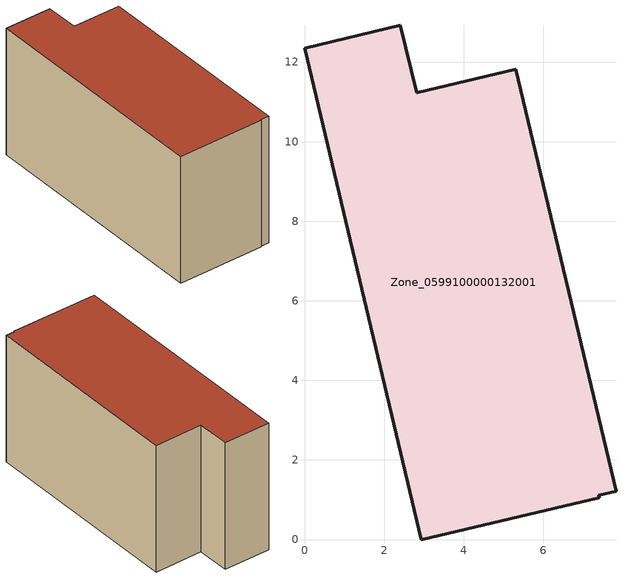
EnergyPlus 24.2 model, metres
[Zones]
Zone_0599100000132001
 floor ground (C_G): 7.4,1.06 2.93,0 0,12.35 2.41,12.92 2.82,11.23 5.31,11.82 7.83,1.21 7.39,1.12 z0
 wall outside (C_F): 0,12.35 2.93,0 7.4,1.06 7.39,1.12 7.83,1.21 5.31,11.82 2.82,11.23 2.41,12.92 0,12.35 z0:6.95
 roof outside (C_R): 2.93,0 7.4,1.06 7.39,1.12 7.83,1.21 5.31,11.82 2.82,11.23 2.41,12.92 0,12.35 z6.95
[BUILDING]
Pand.0599100000132001: North Axis=0; Terrain=City; Loads Convergence Tolerance Value=0.04; Temperature Convergence Tolerance Value=0.4; Solar Distribution=FullExterior; Maximum Number of Warmup Days=25; Minimum Number of Warmup Days=1
[Site:Location]
Rotterdam.The.Hague.AP_ZH_NLD Design_Conditions: Latitude=51.96; Longitude=4.45; Time Zone=1; Elevation=-4.5
[SITE:GROUNDTEMPERATURE:BUILDINGSURFACE]
18, 18, 18, 18, 18, 18, 18, 18, 18, 18, 18, 18
[MATERIAL] Thermal Absorptance=0.9; Solar Absorptance=0.7; Visible Absorptance=0.7
Name | Roughness | Thickness | Conductivity | Density | Specific Heat
G.TI.1992-2005 | MediumSmooth | 0.15 | 0.06 | 540 | 1210
F.TI.1992-2005 | Rough | 0.3 | 0.12 | 1920 | 840
R.TI.1992-2005 | MediumRough | 0.2 | 0.08 | 1500 | 1000
[CONSTRUCTION]
C_G: G.TI.1992-2005
C_F: F.TI.1992-2005
C_R: R.TI.1992-2005
[ZONE]
Zone_0599100000132001: Type=1; Multiplier=1; Ceiling Height=Autocalculate; Volume=Autocalculate; Floor Area=autocalculate; Part of Total Floor Area=Yes
[ZONEINFILTRATION:DESIGNFLOWRATE]
Infil_Zone_0599100000132001: Zone or ZoneList or Space or SpaceList=Zone_0599100000132001; Schedule=AlwaysOn; Design Flow Rate Calculation Method=Flow/Area; Flow Rate per Floor Area=0.0015; Constant Term Coefficient=1; Temperature Term Coefficient=0; Velocity Term Coefficient=0; Velocity Squared Term Coefficient=0
[HVACTEMPLATE:ZONE:IDEALLOADSAIRSYSTEM]
Zone_0599100000132001: Maximum Heating Supply Air Temperature=50; Minimum Cooling Supply Air Temperature=13; Maximum Heating Supply Air Humidity Ratio=0.0156; Minimum Cooling Supply Air Humidity Ratio=0.0077; Heating Limit=NoLimit; Cooling Limit=NoLimit; Dehumidification Control Type=ConstantSensibleHeatRatio; Cooling Sensible Heat Ratio=0.7; Dehumidification Setpoint=60; Humidification Control Type=None; Humidification Setpoint=30; Outdoor Air Method=None; Outdoor Air Flow Rate per Person=0.00944; Outdoor Air Flow Rate per Zone Floor Area=0; Outdoor Air Flow Rate per Zone=0; Demand Controlled Ventilation Type=None; Outdoor Air Economizer Type=NoEconomizer; Heat Recovery Type=None; Sensible Heat Recovery Effectiveness=0.7; Latent Heat Recovery Effectiveness=0.65
[ZONECONTROL:THERMOSTAT]
ThermostatControl_Zone_0599100000132001: Zone or ZoneList=Zone_0599100000132001; Control Type Schedule=DualSetpointControlType; Control 1=Thermostat_Zone_0599100000132001; Temperature Difference Between Cutout And Setpoint=0
[THERMOSTATSETPOINT:DUALSETPOINT]
Thermostat_Zone_0599100000132001: Heating Setpoint Temperature Schedule=HeatingSetpoint_Zone_0599100000132001; Cooling Setpoint Temperature Schedule=CoolingSetpoint_Zone_0599100000132001
[SCHEDULE:COMPACT]
HeatingSetpoint_Zone_0599100000132001: Through: 12/31, For: AllDays, Until: 24:00, 21
CoolingSetpoint_Zone_0599100000132001: Through: 12/31, For: AllDays, Until: 24:00, 24
DualSetpointControlType: Through: 12/31, For: AllDays, Until: 24:00, 4
AlwaysOn: Through: 12/31, For: AllDays, Until: 24:00, 1
